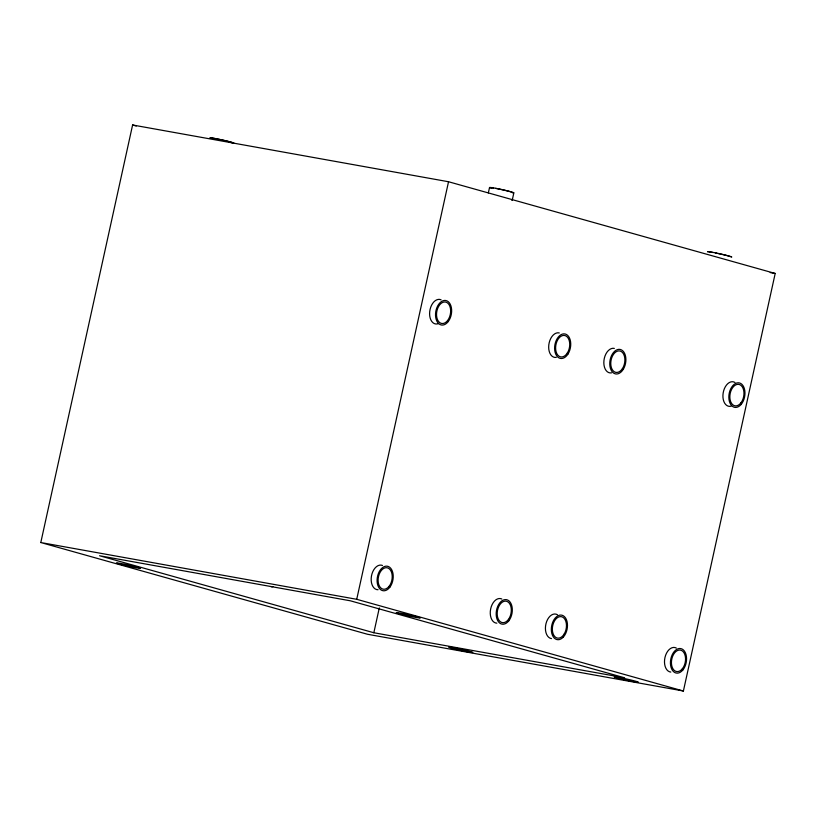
<?xml version="1.0" encoding="UTF-8"?>
<svg xmlns="http://www.w3.org/2000/svg" width="816" height="816" viewBox="0 0 816 816"><rect width="100%" height="100%" fill="white"/><g stroke="black" fill="none" stroke-linecap="round" stroke-linejoin="round"><path stroke-width="1.22" d="M40.8 542.538L132.6 124.991L448.535 181.744L775.2 273.462L683.4 691.009L367.465 634.256L40.8 542.538L356.725 599.301L683.4 691.009M356.725 599.301L448.535 181.744M373.84 632.747L99.572 555.747L350.35 600.8L624.617 677.8L373.84 632.747L379.307 607.9M488.345 192.892L489.539 187.476M513.866 192.8L512.193 200.389A12.454 0.592 12.4 0 0 511.754 200.134M770.182 272.554L775.2 273.462M132.6 124.991L136.272 126.021M611.541 372.861A12.454 7.895 -79.8 0 1 603.952 360.458A12.454 7.895 -79.8 0 1 614.336 348.401M731.065 406.195A12.454 7.895 -79.8 0 1 723.17 392.935A12.454 7.895 -79.8 0 1 734.961 382.459M551.453 638.602A12.454 7.895 -79.8 0 1 546.006 623.597A12.454 7.895 -79.8 0 1 557.471 614.754M670.803 672.068A12.454 7.895 -79.8 0 1 664.979 657.441A12.454 7.895 -79.8 0 1 676.311 648.047M556.288 357.388A12.454 7.895 -79.8 0 1 548.811 344.821A12.454 7.895 -79.8 0 1 559.276 332.938M438.355 323.646A12.454 7.895 -79.8 0 1 429.716 311.528A12.454 7.895 -79.8 0 1 441.089 299.819M378.063 589.733A12.454 7.895 -79.8 0 1 371.474 575.984A12.454 7.895 -79.8 0 1 382.459 565.447M496.852 623.169A12.454 7.895 -79.8 0 1 490.651 608.971A12.454 7.895 -79.8 0 1 501.809 598.995M272.901 586.643A10.894 6.905 -79.8 0 1 271.085 586.663M210.304 138.118A12.454 0.592 12.4 0 1 222.992 140.128A12.454 0.592 12.4 0 1 232.682 143.126M491.222 188.139A12.454 0.592 12.4 0 1 501.605 189.516A12.454 0.592 12.4 0 1 512.285 192.749M707.707 251.858A12.454 0.592 12.4 0 1 720.457 253.939A12.454 0.592 12.4 0 1 731.146 257.081M709.9 252.44A10.894 0.51 12.4 0 1 712.97 252.491M715.346 252.94A10.894 0.51 12.4 0 1 717.101 253.297M718.009 253.49A10.894 0.51 12.4 0 1 730.157 256.591M218.474 139.23A10.894 0.51 12.4 0 1 229.592 141.8A10.894 0.51 12.4 0 1 231.836 142.851M211.395 138.261A10.894 0.51 12.4 0 1 217.617 139.057M491.701 188.119A10.894 0.51 12.4 0 1 493.558 188.006M495.608 188.363A10.894 0.51 12.4 0 1 511.703 192.148M512.305 192.413A10.894 0.51 12.4 0 1 512.183 192.525M399.697 613.836A12.454 0.592 12.4 0 0 420.005 618.008A12.454 0.592 12.4 0 0 404.981 613.989A12.454 0.592 12.4 0 0 399.697 613.836M619.385 678.514A12.454 0.592 12.4 0 0 638.296 682.207A12.454 0.592 12.4 0 0 620.813 677.79A12.454 0.592 12.4 0 0 619.385 678.514M454.186 648.863A12.454 0.592 12.4 0 0 472.831 652.463A12.454 0.592 12.4 0 0 455.022 648.006A12.454 0.592 12.4 0 0 454.186 648.863M120.207 564.264A12.454 0.592 12.4 0 0 140.301 568.354A12.454 0.592 12.4 0 0 124.807 564.254A12.454 0.592 12.4 0 0 120.207 564.264M447.525 320.627A10.894 6.905 -79.8 0 0 446.699 302.42A10.894 6.905 -79.8 0 0 436.54 315.221A10.894 6.905 -79.8 0 0 447.525 320.627M389.069 586.378A10.894 6.905 -79.8 0 0 388.314 568.16A10.894 6.905 -79.8 0 0 378.114 580.87A10.894 6.905 -79.8 0 0 389.069 586.378M508.511 619.344A10.894 6.905 -79.8 0 0 507.001 601.412A10.894 6.905 -79.8 0 0 497.24 614.948A10.894 6.905 -79.8 0 0 508.511 619.344M567.273 353.124A10.894 6.905 -79.8 0 0 565.009 335.56A10.894 6.905 -79.8 0 0 555.727 349.88A10.894 6.905 -79.8 0 0 567.273 353.124M622.435 368.608A10.894 6.905 -79.8 0 0 620.16 351.043A10.894 6.905 -79.8 0 0 610.888 365.364A10.894 6.905 -79.8 0 0 622.435 368.608M564.254 633.94A10.894 6.905 -79.8 0 0 561.439 616.682A10.894 6.905 -79.8 0 0 552.534 631.543A10.894 6.905 -79.8 0 0 564.254 633.94M741.091 402.655A10.894 6.905 -79.8 0 0 739.755 384.652A10.894 6.905 -79.8 0 0 729.881 398.014A10.894 6.905 -79.8 0 0 741.091 402.655M682.36 668.773A10.894 6.905 -79.8 0 0 681.676 650.525A10.894 6.905 -79.8 0 0 671.435 663.163A10.894 6.905 -79.8 0 0 682.36 668.773M682.819 670.028A12.454 7.895 -79.8 0 0 682.237 649.108A12.454 7.895 -79.8 0 0 670.426 663.326A12.454 7.895 -79.8 0 0 682.819 670.028M563.489 636.878A12.454 7.895 -79.8 0 0 563.397 615.815A12.454 7.895 -79.8 0 0 551.33 629.473A12.454 7.895 -79.8 0 0 563.489 636.878M508.817 620.803A12.454 7.895 -79.8 0 0 507.725 600.056A12.454 7.895 -79.8 0 0 496.199 614.846A12.454 7.895 -79.8 0 0 508.817 620.803M741.01 404.573A12.454 7.895 -79.8 0 0 740.877 383.53A12.454 7.895 -79.8 0 0 728.831 397.219A12.454 7.895 -79.8 0 0 741.01 404.573M568.048 353.94A12.454 7.895 -79.8 0 0 565.192 333.999A12.454 7.895 -79.8 0 0 554.768 350.625A12.454 7.895 -79.8 0 0 568.048 353.94M623.281 369.301A12.454 7.895 -79.8 0 0 620.262 349.462A12.454 7.895 -79.8 0 0 609.94 366.251A12.454 7.895 -79.8 0 0 623.281 369.301M448.208 321.596A12.454 7.895 -79.8 0 0 447.015 300.89A12.454 7.895 -79.8 0 0 435.54 315.792A12.454 7.895 -79.8 0 0 448.208 321.596M389.977 587.051A12.454 7.895 -79.8 0 0 388.375 566.508A12.454 7.895 -79.8 0 0 377.145 581.849A12.454 7.895 -79.8 0 0 389.977 587.051"/></g></svg>
